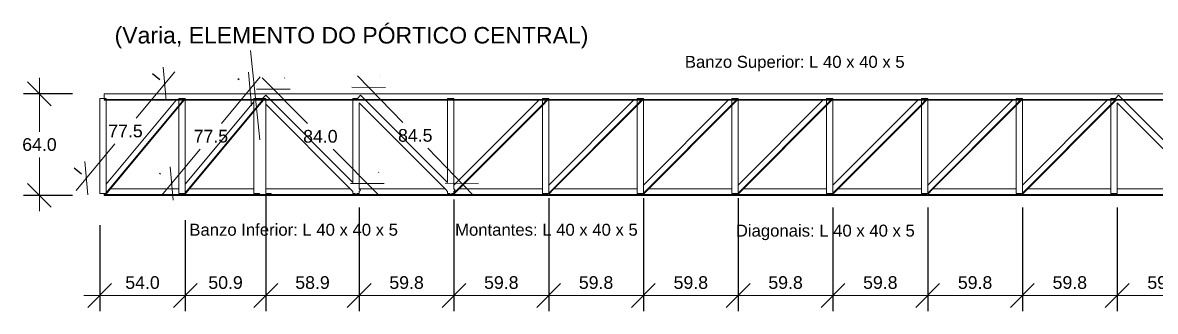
# Model space of a CAD drawing. Header units: inches. Extents: x -37 to 842, y -205 to 94.
# Drawn here: x 815.74 to 822.89, y 88.43 to 90.25 of the extents above; entities that cross this region are included whole.
import ezdxf

# ---------------------------------------------------------------- set-up
doc = ezdxf.new("R2010")
doc.units = ezdxf.units.IN
doc.header["$MEASUREMENT"] = 0
for name, color, linetype, lineweight in [('BARRAS_DE_ACO', 7, 'Continuous', 9), ('COTA_COTAS', 2, 'Continuous', 0), ('REFERENCIA_DAS_BARRAS', 2, 'Continuous', 9)]:
    doc.layers.add(name, color=color, linetype=linetype, lineweight=lineweight)
doc.styles.add('CYPETXT', font='arial.ttf', dxfattribs={"height": 0.2})
doc.styles.get("Standard").update_dxf_attribs({"font": 'arial.ttf'})
doc.dimstyles.new('UM_50.000000', dxfattribs={"dimtxt": 0.2, "dimasz": 0.15, "dimexe": 0.1, "dimexo": 0.2, "dimgap": 0.1, "dimtad": 1, "dimtih": 1, "dimtoh": 1, "dimdec": 1, "dimlfac": 50, "dimzin": 0, "dimdsep": 46, "dimtxsty": 'Standard', "dimblk": 'OBLIQUE', "dimcen": 0.09, "dimdle": 0.1, "dimclrd": 256, "dimadec": 1, "dimazin": 2, "dimtfac": 1, "dimtdec": 1, "dimtofl": 0, "dimtmove": 0, "dimatfit": 3, "dimfxl": 1, "dimtolj": 1, "dimlwd": -1, "dimarcsym": 0})

# ---------------------------------------------------------------- blocks, each defined once
blk = doc.blocks.new('_OBLIQUE')
at = {"color": 0, "linetype": 'ByBlock', "lineweight": -2}
blk.add_line((-0.5, -0.5), (0.5, 0.5), dxfattribs=at)
blk = doc.blocks.new('*D129')
at = {"layer": 'COTA_COTAS', "color": 0, "lineweight": -2, "transparency": 16777216}
for p, q in [((816.7642, 89.0059), (816.7642, 88.4321)), ((816.2242, 88.975), (816.2242, 88.4321))]:
    blk.add_line(p, q, dxfattribs=at)
at = {"layer": 'COTA_COTAS', "transparency": 16777216}
blk.add_line((816.1242, 88.5321), (816.8642, 88.5321), dxfattribs=at)
at = {"layer": 'Defpoints', "color": 0, "transparency": 16777216}
for p in [(816.7642, 89.2059), (816.2242, 89.175), (816.7642, 88.5321)]:
    blk.add_point(p, dxfattribs=at)
at = {"layer": 'COTA_COTAS', "transparency": 16777216, "xscale": 0.15, "yscale": 0.15, "zscale": 0.15, "rotation": 180}
blk.add_blockref('_OBLIQUE', (816.2242, 88.5321), dxfattribs=at)
at = {"layer": 'COTA_COTAS', "transparency": 16777216, "xscale": 0.15, "yscale": 0.15, "zscale": 0.15}
blk.add_blockref('_OBLIQUE', (816.7642, 88.5321), dxfattribs=at)
at = {"layer": 'COTA_COTAS', "color": 0, "transparency": 16777216, "insert": (816.4942, 88.613), "char_height": 0.08, "attachment_point": 5}
blk.add_mtext('\\A1;54.0', dxfattribs=at)
blk = doc.blocks.new('*D130')
at = {"layer": 'COTA_COTAS', "color": 0, "lineweight": -2, "transparency": 16777216}
for p, q in [((817.2731, 89.1583), (817.2731, 88.4321)), ((816.7642, 89.0059), (816.7642, 88.4321))]:
    blk.add_line(p, q, dxfattribs=at)
at = {"layer": 'COTA_COTAS', "transparency": 16777216}
blk.add_line((816.6642, 88.5321), (817.3731, 88.5321), dxfattribs=at)
at = {"layer": 'Defpoints', "color": 0, "transparency": 16777216}
for p in [(817.2731, 89.3583), (816.7642, 89.2059), (817.2731, 88.5321)]:
    blk.add_point(p, dxfattribs=at)
at = {"layer": 'COTA_COTAS', "transparency": 16777216, "xscale": 0.15, "yscale": 0.15, "zscale": 0.15, "rotation": 180}
blk.add_blockref('_OBLIQUE', (816.7642, 88.5321), dxfattribs=at)
at = {"layer": 'COTA_COTAS', "transparency": 16777216, "xscale": 0.15, "yscale": 0.15, "zscale": 0.15}
blk.add_blockref('_OBLIQUE', (817.2731, 88.5321), dxfattribs=at)
at = {"layer": 'COTA_COTAS', "color": 0, "transparency": 16777216, "insert": (817.0186, 88.613), "char_height": 0.08, "attachment_point": 5}
blk.add_mtext('\\A1;50.9', dxfattribs=at)
blk = doc.blocks.new('*D131')
at = {"layer": 'COTA_COTAS', "color": 0, "lineweight": -2, "transparency": 16777216}
for p, q in [((817.2731, 89.1583), (817.2731, 88.4321)), ((817.8625, 89.0868), (817.8625, 88.4321))]:
    blk.add_line(p, q, dxfattribs=at)
at = {"layer": 'COTA_COTAS', "transparency": 16777216}
blk.add_line((817.1731, 88.5321), (817.9625, 88.5321), dxfattribs=at)
at = {"layer": 'Defpoints', "color": 0, "transparency": 16777216}
for p in [(817.2731, 89.3583), (817.8625, 89.2868), (817.8625, 88.5321)]:
    blk.add_point(p, dxfattribs=at)
at = {"layer": 'COTA_COTAS', "transparency": 16777216, "xscale": 0.15, "yscale": 0.15, "zscale": 0.15, "rotation": 180}
blk.add_blockref('_OBLIQUE', (817.2731, 88.5321), dxfattribs=at)
at = {"layer": 'COTA_COTAS', "transparency": 16777216, "xscale": 0.15, "yscale": 0.15, "zscale": 0.15}
blk.add_blockref('_OBLIQUE', (817.8625, 88.5321), dxfattribs=at)
at = {"layer": 'COTA_COTAS', "color": 0, "transparency": 16777216, "insert": (817.5678, 88.613), "char_height": 0.08, "attachment_point": 5}
blk.add_mtext('\\A1;58.9', dxfattribs=at)
blk = doc.blocks.new('*D132')
at = {"layer": 'COTA_COTAS', "color": 0, "lineweight": -2, "transparency": 16777216}
for p, q in [((818.4608, 89.138), (818.4608, 88.4321)), ((817.8625, 89.0868), (817.8625, 88.4321))]:
    blk.add_line(p, q, dxfattribs=at)
at = {"layer": 'COTA_COTAS', "transparency": 16777216}
blk.add_line((817.7625, 88.5321), (818.5608, 88.5321), dxfattribs=at)
at = {"layer": 'Defpoints', "color": 0, "transparency": 16777216}
for p in [(818.4608, 89.338), (817.8625, 89.2868), (818.4608, 88.5321)]:
    blk.add_point(p, dxfattribs=at)
at = {"layer": 'COTA_COTAS', "transparency": 16777216, "xscale": 0.15, "yscale": 0.15, "zscale": 0.15, "rotation": 180}
blk.add_blockref('_OBLIQUE', (817.8625, 88.5321), dxfattribs=at)
at = {"layer": 'COTA_COTAS', "transparency": 16777216, "xscale": 0.15, "yscale": 0.15, "zscale": 0.15}
blk.add_blockref('_OBLIQUE', (818.4608, 88.5321), dxfattribs=at)
at = {"layer": 'COTA_COTAS', "color": 0, "transparency": 16777216, "insert": (818.1617, 88.613), "char_height": 0.08, "attachment_point": 5}
blk.add_mtext('\\A1;59.8', dxfattribs=at)
blk = doc.blocks.new('*D133')
at = {"layer": 'COTA_COTAS', "color": 0, "lineweight": -2, "transparency": 16777216}
for p, q in [((818.4608, 89.138), (818.4608, 88.4321)), ((819.0592, 89.1461), (819.0592, 88.4321))]:
    blk.add_line(p, q, dxfattribs=at)
at = {"layer": 'COTA_COTAS', "transparency": 16777216}
blk.add_line((818.3608, 88.5321), (819.1592, 88.5321), dxfattribs=at)
at = {"layer": 'Defpoints', "color": 0, "transparency": 16777216}
for p in [(818.4608, 89.338), (819.0592, 89.3461), (819.0592, 88.5321)]:
    blk.add_point(p, dxfattribs=at)
at = {"layer": 'COTA_COTAS', "transparency": 16777216, "xscale": 0.15, "yscale": 0.15, "zscale": 0.15, "rotation": 180}
blk.add_blockref('_OBLIQUE', (818.4608, 88.5321), dxfattribs=at)
at = {"layer": 'COTA_COTAS', "transparency": 16777216, "xscale": 0.15, "yscale": 0.15, "zscale": 0.15}
blk.add_blockref('_OBLIQUE', (819.0592, 88.5321), dxfattribs=at)
at = {"layer": 'COTA_COTAS', "color": 0, "transparency": 16777216, "insert": (818.76, 88.613), "char_height": 0.08, "attachment_point": 5}
blk.add_mtext('\\A1;59.8', dxfattribs=at)
blk = doc.blocks.new('*D134')
at = {"layer": 'COTA_COTAS', "color": 0, "lineweight": -2, "transparency": 16777216}
for p, q in [((819.0592, 89.1461), (819.0592, 88.4321)), ((819.6575, 89.1461), (819.6575, 88.4321))]:
    blk.add_line(p, q, dxfattribs=at)
at = {"layer": 'COTA_COTAS', "transparency": 16777216}
blk.add_line((818.9592, 88.5321), (819.7575, 88.5321), dxfattribs=at)
at = {"layer": 'Defpoints', "color": 0, "transparency": 16777216}
for p in [(819.0592, 89.3461), (819.6575, 89.3461), (819.6575, 88.5321)]:
    blk.add_point(p, dxfattribs=at)
at = {"layer": 'COTA_COTAS', "transparency": 16777216, "xscale": 0.15, "yscale": 0.15, "zscale": 0.15, "rotation": 180}
blk.add_blockref('_OBLIQUE', (819.0592, 88.5321), dxfattribs=at)
at = {"layer": 'COTA_COTAS', "transparency": 16777216, "xscale": 0.15, "yscale": 0.15, "zscale": 0.15}
blk.add_blockref('_OBLIQUE', (819.6575, 88.5321), dxfattribs=at)
at = {"layer": 'COTA_COTAS', "color": 0, "transparency": 16777216, "insert": (819.3583, 88.613), "char_height": 0.08, "attachment_point": 5}
blk.add_mtext('\\A1;59.8', dxfattribs=at)
blk = doc.blocks.new('*D135')
at = {"layer": 'COTA_COTAS', "color": 0, "lineweight": -2, "transparency": 16777216}
for p, q in [((819.6575, 89.1461), (819.6575, 88.4321)), ((820.2558, 89.1465), (820.2558, 88.4321))]:
    blk.add_line(p, q, dxfattribs=at)
at = {"layer": 'COTA_COTAS', "transparency": 16777216}
blk.add_line((819.5575, 88.5321), (820.3558, 88.5321), dxfattribs=at)
at = {"layer": 'Defpoints', "color": 0, "transparency": 16777216}
for p in [(819.6575, 89.3461), (820.2558, 89.3465), (820.2558, 88.5321)]:
    blk.add_point(p, dxfattribs=at)
at = {"layer": 'COTA_COTAS', "transparency": 16777216, "xscale": 0.15, "yscale": 0.15, "zscale": 0.15, "rotation": 180}
blk.add_blockref('_OBLIQUE', (819.6575, 88.5321), dxfattribs=at)
at = {"layer": 'COTA_COTAS', "transparency": 16777216, "xscale": 0.15, "yscale": 0.15, "zscale": 0.15}
blk.add_blockref('_OBLIQUE', (820.2558, 88.5321), dxfattribs=at)
at = {"layer": 'COTA_COTAS', "color": 0, "transparency": 16777216, "insert": (819.9567, 88.613), "char_height": 0.08, "attachment_point": 5}
blk.add_mtext('\\A1;59.8', dxfattribs=at)
blk = doc.blocks.new('*D136')
at = {"layer": 'COTA_COTAS', "color": 0, "lineweight": -2, "transparency": 16777216}
for p, q in [((820.2558, 89.1465), (820.2558, 88.4321)), ((820.8542, 89.0868), (820.8542, 88.4321))]:
    blk.add_line(p, q, dxfattribs=at)
at = {"layer": 'COTA_COTAS', "transparency": 16777216}
blk.add_line((820.1558, 88.5321), (820.9542, 88.5321), dxfattribs=at)
at = {"layer": 'Defpoints', "color": 0, "transparency": 16777216}
for p in [(820.2558, 89.3465), (820.8542, 89.2868), (820.8542, 88.5321)]:
    blk.add_point(p, dxfattribs=at)
at = {"layer": 'COTA_COTAS', "transparency": 16777216, "xscale": 0.15, "yscale": 0.15, "zscale": 0.15, "rotation": 180}
blk.add_blockref('_OBLIQUE', (820.2558, 88.5321), dxfattribs=at)
at = {"layer": 'COTA_COTAS', "transparency": 16777216, "xscale": 0.15, "yscale": 0.15, "zscale": 0.15}
blk.add_blockref('_OBLIQUE', (820.8542, 88.5321), dxfattribs=at)
at = {"layer": 'COTA_COTAS', "color": 0, "transparency": 16777216, "insert": (820.555, 88.613), "char_height": 0.08, "attachment_point": 5}
blk.add_mtext('\\A1;59.8', dxfattribs=at)
blk = doc.blocks.new('*D137')
at = {"layer": 'COTA_COTAS', "color": 0, "lineweight": -2, "transparency": 16777216}
for p, q in [((820.8542, 89.0868), (820.8542, 88.4321)), ((821.4525, 89.0868), (821.4525, 88.4321))]:
    blk.add_line(p, q, dxfattribs=at)
at = {"layer": 'COTA_COTAS', "transparency": 16777216}
blk.add_line((820.7542, 88.5321), (821.5525, 88.5321), dxfattribs=at)
at = {"layer": 'Defpoints', "color": 0, "transparency": 16777216}
for p in [(820.8542, 89.2868), (821.4525, 89.2868), (821.4525, 88.5321)]:
    blk.add_point(p, dxfattribs=at)
at = {"layer": 'COTA_COTAS', "transparency": 16777216, "xscale": 0.15, "yscale": 0.15, "zscale": 0.15, "rotation": 180}
blk.add_blockref('_OBLIQUE', (820.8542, 88.5321), dxfattribs=at)
at = {"layer": 'COTA_COTAS', "transparency": 16777216, "xscale": 0.15, "yscale": 0.15, "zscale": 0.15}
blk.add_blockref('_OBLIQUE', (821.4525, 88.5321), dxfattribs=at)
at = {"layer": 'COTA_COTAS', "color": 0, "transparency": 16777216, "insert": (821.1533, 88.613), "char_height": 0.08, "attachment_point": 5}
blk.add_mtext('\\A1;59.8', dxfattribs=at)
blk = doc.blocks.new('*D138')
at = {"layer": 'COTA_COTAS', "color": 0, "lineweight": -2, "transparency": 16777216}
for p, q in [((821.4525, 89.0868), (821.4525, 88.4321)), ((822.0508, 89.0868), (822.0508, 88.4321))]:
    blk.add_line(p, q, dxfattribs=at)
at = {"layer": 'COTA_COTAS', "transparency": 16777216}
blk.add_line((821.3525, 88.5321), (822.1508, 88.5321), dxfattribs=at)
at = {"layer": 'Defpoints', "color": 0, "transparency": 16777216}
for p in [(821.4525, 89.2868), (822.0508, 89.2868), (822.0508, 88.5321)]:
    blk.add_point(p, dxfattribs=at)
at = {"layer": 'COTA_COTAS', "transparency": 16777216, "xscale": 0.15, "yscale": 0.15, "zscale": 0.15, "rotation": 180}
blk.add_blockref('_OBLIQUE', (821.4525, 88.5321), dxfattribs=at)
at = {"layer": 'COTA_COTAS', "transparency": 16777216, "xscale": 0.15, "yscale": 0.15, "zscale": 0.15}
blk.add_blockref('_OBLIQUE', (822.0508, 88.5321), dxfattribs=at)
at = {"layer": 'COTA_COTAS', "color": 0, "transparency": 16777216, "insert": (821.7517, 88.613), "char_height": 0.08, "attachment_point": 5}
blk.add_mtext('\\A1;59.8', dxfattribs=at)
blk = doc.blocks.new('*D139')
at = {"layer": 'COTA_COTAS', "color": 0, "lineweight": -2, "transparency": 16777216}
for p, q in [((822.0508, 89.0868), (822.0508, 88.4321)), ((822.6492, 89.0868), (822.6492, 88.4321))]:
    blk.add_line(p, q, dxfattribs=at)
at = {"layer": 'COTA_COTAS', "transparency": 16777216}
blk.add_line((821.9508, 88.5321), (822.7492, 88.5321), dxfattribs=at)
at = {"layer": 'Defpoints', "color": 0, "transparency": 16777216}
for p in [(822.0508, 89.2868), (822.6492, 89.2868), (822.6492, 88.5321)]:
    blk.add_point(p, dxfattribs=at)
at = {"layer": 'COTA_COTAS', "transparency": 16777216, "xscale": 0.15, "yscale": 0.15, "zscale": 0.15, "rotation": 180}
blk.add_blockref('_OBLIQUE', (822.0508, 88.5321), dxfattribs=at)
at = {"layer": 'COTA_COTAS', "transparency": 16777216, "xscale": 0.15, "yscale": 0.15, "zscale": 0.15}
blk.add_blockref('_OBLIQUE', (822.6492, 88.5321), dxfattribs=at)
at = {"layer": 'COTA_COTAS', "color": 0, "transparency": 16777216, "insert": (822.35, 88.613), "char_height": 0.08, "attachment_point": 5}
blk.add_mtext('\\A1;59.8', dxfattribs=at)
blk = doc.blocks.new('*D140')
at = {"layer": 'COTA_COTAS', "color": 0, "lineweight": -2, "transparency": 16777216}
for p, q in [((822.6492, 89.0868), (822.6492, 88.4321)), ((823.2475, 89.0868), (823.2475, 88.4321))]:
    blk.add_line(p, q, dxfattribs=at)
at = {"layer": 'COTA_COTAS', "transparency": 16777216}
blk.add_line((822.5492, 88.5321), (823.3475, 88.5321), dxfattribs=at)
at = {"layer": 'Defpoints', "color": 0, "transparency": 16777216}
for p in [(822.6492, 89.2868), (823.2475, 89.2868), (823.2475, 88.5321)]:
    blk.add_point(p, dxfattribs=at)
at = {"layer": 'COTA_COTAS', "transparency": 16777216, "xscale": 0.15, "yscale": 0.15, "zscale": 0.15, "rotation": 180}
blk.add_blockref('_OBLIQUE', (822.6492, 88.5321), dxfattribs=at)
at = {"layer": 'COTA_COTAS', "transparency": 16777216, "xscale": 0.15, "yscale": 0.15, "zscale": 0.15}
blk.add_blockref('_OBLIQUE', (823.2475, 88.5321), dxfattribs=at)
at = {"layer": 'COTA_COTAS', "color": 0, "transparency": 16777216, "insert": (822.9483, 88.613), "char_height": 0.08, "attachment_point": 5}
blk.add_mtext('\\A1;59.8', dxfattribs=at)
blk = doc.blocks.new('*D169')
at = {"layer": 'COTA_COTAS', "transparency": 16777216}
for p, q in [((815.8434, 89.9034), (815.8434, 89.5642)), ((815.8434, 89.0634), (815.8434, 89.4026))]:
    blk.add_line(p, q, dxfattribs=at)
at = {"layer": 'COTA_COTAS', "color": 0, "lineweight": -2, "transparency": 16777216}
for p, q in [((816.0526, 89.8034), (815.7434, 89.8034)), ((816.0526, 89.1634), (815.7434, 89.1634))]:
    blk.add_line(p, q, dxfattribs=at)
at = {"layer": 'Defpoints', "color": 0, "transparency": 16777216}
for p in [(816.2526, 89.8034), (815.8434, 89.1634), (816.2526, 89.1634)]:
    blk.add_point(p, dxfattribs=at)
at = {"layer": 'COTA_COTAS', "transparency": 16777216, "xscale": 0.15, "yscale": 0.15, "zscale": 0.15}
for p, rotation in [((815.8434, 89.8034), 90), ((815.8434, 89.1634), 270)]:
    blk.add_blockref('_OBLIQUE', p, dxfattribs=dict(at, rotation=rotation))
at = {"layer": 'COTA_COTAS', "color": 0, "transparency": 16777216, "insert": (815.8434, 89.4834), "char_height": 0.08, "attachment_point": 5}
blk.add_mtext('\\A1;64.0', dxfattribs=at)
blk = doc.blocks.new('*D170')
at = {"layer": 'COTA_COTAS', "transparency": 16777216}
for p, q in [((816.6985, 89.9431), (816.4538, 89.6495)), ((816.0747, 89.1945), (816.3194, 89.4881))]:
    blk.add_line(p, q, dxfattribs=at)
at = {"layer": 'COTA_COTAS', "color": 0, "lineweight": -2, "transparency": 16777216}
for p, q in [((816.6044, 89.8914), (816.5577, 89.9303)), ((816.1085, 89.2964), (816.0619, 89.3353))]:
    blk.add_line(p, q, dxfattribs=at)
at = {"layer": 'Defpoints', "color": 0, "transparency": 16777216}
for p in [(816.6345, 89.8663), (816.758, 89.7634), (816.2622, 89.1684)]:
    blk.add_point(p, dxfattribs=at)
at = {"layer": 'COTA_COTAS', "transparency": 16777216, "xscale": 0.15, "yscale": 0.15, "zscale": 0.15}
for p, rotation in [((816.6345, 89.8663), 50.19461834188422), ((816.1387, 89.2713), 230.1946183418842)]:
    blk.add_blockref('_OBLIQUE', p, dxfattribs=dict(at, rotation=rotation))
at = {"layer": 'COTA_COTAS', "color": 0, "transparency": 16777216, "insert": (816.3866, 89.5688), "char_height": 0.08, "attachment_point": 5}
blk.add_mtext('\\A1;77.5', dxfattribs=at)
blk = doc.blocks.new('*D171')
at = {"layer": 'COTA_COTAS', "transparency": 16777216}
for p, q in [((817.2379, 89.9103), (816.9932, 89.6167)), ((816.6141, 89.1617), (816.8588, 89.4553))]:
    blk.add_line(p, q, dxfattribs=at)
at = {"layer": 'COTA_COTAS', "color": 0, "lineweight": -2, "transparency": 16777216}
for p, q in [((817.1044, 89.8914), (817.0971, 89.8975)), ((816.6085, 89.2964), (816.6013, 89.3025))]:
    blk.add_line(p, q, dxfattribs=at)
at = {"layer": 'Defpoints', "color": 0, "transparency": 16777216}
for p in [(817.1739, 89.8335), (817.258, 89.7634), (816.7622, 89.1684)]:
    blk.add_point(p, dxfattribs=at)
at = {"layer": 'COTA_COTAS', "transparency": 16777216, "xscale": 0.15, "yscale": 0.15, "zscale": 0.15}
for p, rotation in [((817.1739, 89.8335), 50.1946183418713), ((816.6781, 89.2385), 230.1946183418713)]:
    blk.add_blockref('_OBLIQUE', p, dxfattribs=dict(at, rotation=rotation))
at = {"layer": 'COTA_COTAS', "color": 0, "transparency": 16777216, "insert": (816.926, 89.536), "char_height": 0.08, "attachment_point": 5}
blk.add_mtext('\\A1;77.5', dxfattribs=at)
blk = doc.blocks.new('*D172')
at = {"layer": 'COTA_COTAS', "transparency": 16777216}
for p, q in [((817.2504, 89.9035), (817.5368, 89.616)), ((817.9843, 89.1668), (817.6979, 89.4543))]:
    blk.add_line(p, q, dxfattribs=at)
at = {"layer": 'COTA_COTAS', "color": 0, "lineweight": -2, "transparency": 16777216}
for p, q in [((817.3932, 89.9046), (817.3918, 89.9032)), ((817.986, 89.3096), (817.9846, 89.3082))]:
    blk.add_line(p, q, dxfattribs=at)
at = {"layer": 'Defpoints', "color": 0, "transparency": 16777216}
for p in [(817.321, 89.8326), (817.2515, 89.7634), (817.8443, 89.1684)]:
    blk.add_point(p, dxfattribs=at)
at = {"layer": 'COTA_COTAS', "transparency": 16777216, "xscale": 0.15, "yscale": 0.15, "zscale": 0.15}
for p, rotation in [((817.321, 89.8326), 134.8929124228334), ((817.9138, 89.2376), 314.8929124228334)]:
    blk.add_blockref('_OBLIQUE', p, dxfattribs=dict(at, rotation=rotation))
at = {"layer": 'COTA_COTAS', "color": 0, "transparency": 16777216, "insert": (817.6174, 89.5351), "char_height": 0.08, "attachment_point": 5}
blk.add_mtext('\\A1;84.0', dxfattribs=at)
blk = doc.blocks.new('*D173')
at = {"layer": 'COTA_COTAS', "transparency": 16777216}
for p, q in [((817.8527, 89.9161), (818.1382, 89.6219)), ((818.5805, 89.166), (818.2951, 89.4602))]:
    blk.add_line(p, q, dxfattribs=at)
at = {"layer": 'COTA_COTAS', "color": 0, "lineweight": -2, "transparency": 16777216}
for p, q in [((817.9944, 89.9143), (817.9941, 89.914)), ((818.583, 89.3077), (818.5827, 89.3074))]:
    blk.add_line(p, q, dxfattribs=at)
at = {"layer": 'Defpoints', "color": 0, "transparency": 16777216}
for p in [(817.8509, 89.775), (818.5109, 89.2377), (818.4394, 89.1684)]:
    blk.add_point(p, dxfattribs=at)
at = {"layer": 'COTA_COTAS', "transparency": 16777216, "xscale": 0.15, "yscale": 0.15, "zscale": 0.15}
for p, rotation in [((817.9224, 89.8443), 134.1337713450901), ((818.5109, 89.2377), 314.1337713450901)]:
    blk.add_blockref('_OBLIQUE', p, dxfattribs=dict(at, rotation=rotation))
at = {"layer": 'COTA_COTAS', "color": 0, "transparency": 16777216, "insert": (818.2166, 89.541), "char_height": 0.08, "attachment_point": 5}
blk.add_mtext('\\A1;84.5', dxfattribs=at)

msp = doc.modelspace()

# ---------------------------------------------------------------- linework, layer by layer
at = {"layer": 'BARRAS_DE_ACO'}
for p, q in [((816.2242, 89.175), (816.2242, 89.775)), ((816.2526, 89.775), (816.2242, 89.775)), ((816.2526, 89.8034), (839.7926, 89.8034)), ((816.2526, 89.8034), (816.2526, 89.775)), ((816.2526, 89.775), (816.2642, 89.775)), ((816.2526, 89.7684), (816.2526, 89.7634)), ((816.2526, 89.7684), (816.2642, 89.7684)), ((816.2642, 89.775), (816.2642, 89.7684)), ((816.7101, 89.7684), (816.2642, 89.7684)), ((816.7208, 89.7684), (816.7101, 89.7684)), ((816.7208, 89.7684), (816.7242, 89.7684)), ((816.7242, 89.775), (816.7526, 89.775)), ((816.7242, 89.7684), (816.7242, 89.775)), ((816.7423, 89.7684), (816.7242, 89.7684)), ((816.7557, 89.7684), (816.7423, 89.7684)), ((816.7526, 89.775), (816.7642, 89.775)), ((816.7576, 89.7708), (816.7557, 89.7684)), ((816.7605, 89.7684), (816.7576, 89.7708)), ((816.7605, 89.7684), (816.7642, 89.7684)), ((816.7642, 89.775), (816.7642, 89.7684)), ((816.7642, 89.7684), (817.1981, 89.7684)), ((817.2526, 89.775), (817.1981, 89.775)), ((817.1981, 89.775), (817.1981, 89.7684)), ((817.2557, 89.7684), (817.1981, 89.7684)), ((817.2526, 89.775), (817.2727, 89.795)), ((817.2576, 89.7708), (817.2557, 89.7684)), ((817.2605, 89.7684), (817.2576, 89.7708)), ((817.2605, 89.7684), (817.2731, 89.7684)), ((817.2993, 89.7684), (817.8225, 89.7684)), ((817.8225, 89.775), (817.8509, 89.775)), ((817.8225, 89.7684), (817.8225, 89.775)), ((817.8225, 89.7684), (817.8976, 89.7684)), ((817.871, 89.795), (817.8509, 89.775)), ((817.871, 89.795), (817.8976, 89.7684)), ((817.8976, 89.7684), (818.4208, 89.7684)), ((818.4208, 89.775), (818.4608, 89.775)), ((818.4208, 89.7684), (818.4208, 89.775)), ((818.4208, 89.7684), (818.4608, 89.7684)), ((818.4608, 89.7684), (818.4608, 89.775)), ((819.0192, 89.7684), (818.4608, 89.7684)), ((819.0592, 89.775), (819.0192, 89.775)), ((819.0192, 89.7684), (819.0192, 89.775)), ((819.0192, 89.7684), (819.0503, 89.7684)), ((819.0503, 89.7684), (819.0522, 89.7703)), ((819.0522, 89.7703), (819.0542, 89.7684)), ((819.0542, 89.7684), (819.0592, 89.7684)), ((819.0592, 89.7684), (819.0592, 89.775)), ((819.6175, 89.775), (819.6575, 89.775)), ((819.6487, 89.7684), (819.6175, 89.7684)), ((819.6506, 89.7703), (819.6487, 89.7684)), ((819.6525, 89.7684), (819.6506, 89.7703)), ((820.2558, 89.775), (820.2158, 89.775)), ((820.247, 89.7684), (820.2158, 89.7684)), ((820.2489, 89.7703), (820.247, 89.7684)), ((820.2489, 89.7703), (820.2509, 89.7684)), ((820.8142, 89.775), (820.8142, 89.7684)), ((820.8542, 89.775), (820.8142, 89.775)), ((820.8472, 89.7703), (820.8453, 89.7684)), ((820.8472, 89.7703), (820.8492, 89.7684)), ((820.8542, 89.7684), (820.8492, 89.7684)), ((821.4125, 89.775), (821.4125, 89.7684)), ((821.4525, 89.775), (821.4125, 89.775)), ((821.4475, 89.7684), (821.4456, 89.7703)), ((821.4525, 89.7684), (821.4475, 89.7684)), ((821.4525, 89.775), (821.4525, 89.7684)), ((822.0108, 89.7684), (821.4525, 89.7684)), ((822.0108, 89.775), (822.0108, 89.7684)), ((822.0508, 89.775), (822.0108, 89.775)), ((822.042, 89.7684), (822.0108, 89.7684)), ((822.042, 89.7684), (822.0439, 89.7703)), ((822.0439, 89.7703), (822.0459, 89.7684)), ((822.0508, 89.7684), (822.0459, 89.7684)), ((822.0508, 89.775), (822.0508, 89.7684)), ((822.6092, 89.7684), (822.0508, 89.7684)), ((822.6092, 89.775), (822.6092, 89.7684)), ((822.6376, 89.775), (822.6092, 89.775)), ((822.6092, 89.7684), (822.6403, 89.7684)), ((822.6577, 89.795), (822.6376, 89.775)), ((822.6422, 89.7703), (822.6403, 89.7684)), ((822.6422, 89.7703), (822.6442, 89.7684)), ((822.6843, 89.7684), (822.6442, 89.7684)), ((822.6577, 89.795), (822.6843, 89.7684)), ((823.2075, 89.7684), (822.6843, 89.7684)), ((816.2526, 89.7634), (816.2642, 89.7634)), ((816.7242, 89.7306), (816.2642, 89.1786)), ((816.7059, 89.7634), (816.7242, 89.7634)), ((816.7242, 89.7228), (816.758, 89.7634)), ((816.7515, 89.7634), (816.7242, 89.7306)), ((816.7242, 89.7634), (816.7242, 89.7306)), ((816.7242, 89.7634), (816.7515, 89.7634)), ((816.7642, 89.7634), (816.758, 89.7634)), ((816.7642, 89.7634), (817.1981, 89.7634)), ((816.7642, 89.7634), (816.7642, 89.2333)), ((817.1981, 89.6993), (816.7642, 89.1786)), ((817.1981, 89.7634), (817.2515, 89.7634)), ((817.1981, 89.7634), (817.1981, 89.754)), ((817.258, 89.7634), (817.1981, 89.6915)), ((817.258, 89.7634), (817.2731, 89.7634)), ((817.2731, 89.7634), (817.3043, 89.7634)), ((817.2731, 89.7634), (817.2731, 89.738)), ((817.2731, 89.738), (817.2731, 89.2034)), ((817.2731, 89.738), (817.8062, 89.2034)), ((817.3043, 89.7634), (817.8225, 89.7634)), ((817.8225, 89.2437), (817.3043, 89.7634)), ((817.8225, 89.2437), (817.8225, 89.7634)), ((817.8225, 89.7634), (817.9026, 89.7634)), ((817.8625, 89.2036), (817.8625, 89.7469)), ((817.8625, 89.7469), (818.4045, 89.2034)), ((817.9026, 89.7634), (818.4208, 89.7634)), ((818.4208, 89.2437), (817.9026, 89.7634)), ((818.4208, 89.7634), (818.4608, 89.7634)), ((818.4208, 89.7634), (818.4208, 89.2437)), ((818.9959, 89.7634), (818.4608, 89.7634)), ((818.9959, 89.7634), (818.4608, 89.2268)), ((818.4608, 89.1773), (819.0192, 89.7372)), ((818.4939, 89.2034), (819.0192, 89.7301)), ((819.0192, 89.7301), (819.0524, 89.7634)), ((819.0453, 89.7634), (819.0192, 89.7634)), ((819.0453, 89.7634), (819.0192, 89.7372)), ((819.0192, 89.7301), (819.0192, 89.2034)), ((819.0592, 89.1773), (819.6175, 89.7372)), ((819.0923, 89.2034), (819.6175, 89.7301)), ((819.6437, 89.7634), (819.6175, 89.7372)), ((819.6507, 89.7634), (819.6175, 89.7301)), ((819.6175, 89.7634), (819.6437, 89.7634)), ((819.6175, 89.2034), (819.6175, 89.7301)), ((819.6575, 89.7634), (819.6507, 89.7634)), ((819.6575, 89.2268), (820.1926, 89.7634)), ((819.6575, 89.7634), (819.6575, 89.2268)), ((819.6575, 89.7634), (820.1926, 89.7634)), ((819.6575, 89.1773), (820.2158, 89.7372)), ((819.6906, 89.2034), (820.2158, 89.7301)), ((820.242, 89.7634), (820.2158, 89.7372)), ((820.2491, 89.7634), (820.2158, 89.7301)), ((820.2158, 89.7634), (820.242, 89.7634)), ((820.2558, 89.7634), (820.2491, 89.7634)), ((820.2558, 89.7634), (820.2558, 89.2268)), ((820.7909, 89.7634), (820.2558, 89.2268)), ((820.2558, 89.7634), (820.7909, 89.7634)), ((820.8142, 89.7372), (820.2558, 89.1773)), ((820.2889, 89.2034), (820.8142, 89.7301)), ((820.8403, 89.7634), (820.8142, 89.7372)), ((820.8142, 89.7301), (820.8474, 89.7634)), ((820.8142, 89.7634), (820.8403, 89.7634)), ((820.8474, 89.7634), (820.8542, 89.7634)), ((820.8542, 89.2268), (820.8542, 89.7634)), ((820.8542, 89.1773), (821.4125, 89.7372)), ((820.8873, 89.2034), (821.4125, 89.7301)), ((821.3892, 89.7634), (821.4125, 89.7634)), ((821.4125, 89.7301), (821.4457, 89.7634)), ((821.4387, 89.7634), (821.4125, 89.7372)), ((821.4125, 89.7634), (821.4125, 89.7372)), ((821.4125, 89.7634), (821.4387, 89.7634)), ((821.4125, 89.7301), (821.4125, 89.2034)), ((821.4457, 89.7634), (821.4525, 89.7634)), ((821.4525, 89.2268), (821.4525, 89.7634)), ((821.4525, 89.1773), (822.0108, 89.7372)), ((821.4856, 89.2034), (822.0108, 89.7301)), ((821.9876, 89.7634), (822.0108, 89.7634)), ((822.0108, 89.7301), (822.0441, 89.7634)), ((822.0108, 89.7634), (822.037, 89.7634)), ((822.0108, 89.2034), (822.0108, 89.7301)), ((822.0508, 89.7634), (822.0441, 89.7634)), ((822.0508, 89.2268), (822.0508, 89.7634)), ((822.0508, 89.1773), (822.6092, 89.7372)), ((822.0839, 89.2034), (822.6092, 89.7301)), ((822.5859, 89.7634), (822.6092, 89.7634)), ((822.6092, 89.7301), (822.6424, 89.7634)), ((822.6353, 89.7634), (822.6092, 89.7372)), ((822.6092, 89.7634), (822.6092, 89.7372)), ((822.6092, 89.7634), (822.6353, 89.7634)), ((822.6424, 89.7634), (822.6893, 89.7634)), ((822.6492, 89.7469), (823.1912, 89.2034)), ((822.6492, 89.2034), (822.6492, 89.7469)), ((816.7913, 89.2034), (817.1981, 89.6915)), ((816.2913, 89.2034), (816.2622, 89.1684)), ((816.2642, 89.1786), (816.2642, 89.2333)), ((816.7242, 89.2034), (816.7242, 89.175)), ((816.7913, 89.2034), (816.7622, 89.1684)), ((817.1981, 89.2034), (816.7913, 89.2034)), ((817.2731, 89.2034), (817.2731, 89.175)), ((817.2731, 89.2034), (817.8062, 89.2034)), ((817.871, 89.195), (817.8625, 89.1866)), ((817.8627, 89.2034), (818.4045, 89.2034)), ((818.4939, 89.2034), (818.459, 89.1684)), ((818.4608, 89.2036), (818.4694, 89.195)), ((818.4608, 89.1866), (818.4694, 89.195)), ((818.4939, 89.2034), (819.0192, 89.2034)), ((819.0192, 89.2034), (819.0192, 89.175)), ((819.0574, 89.1684), (819.0923, 89.2034)), ((819.0592, 89.2268), (819.0592, 89.1773)), ((819.6175, 89.2034), (819.0923, 89.2034)), ((819.6175, 89.175), (819.6175, 89.2034)), ((819.6557, 89.1684), (819.6906, 89.2034)), ((819.6575, 89.2268), (819.6575, 89.1773)), ((820.2158, 89.2034), (819.6906, 89.2034)), ((820.2889, 89.2034), (820.254, 89.1684)), ((820.2558, 89.1773), (820.2558, 89.2268)), ((820.2889, 89.2034), (820.8142, 89.2034)), ((820.8524, 89.1684), (820.8873, 89.2034)), ((820.8542, 89.2268), (820.8542, 89.1773)), ((821.4125, 89.2034), (820.8873, 89.2034)), ((821.4125, 89.2034), (821.4125, 89.175)), ((821.4856, 89.2034), (821.4507, 89.1684)), ((821.4525, 89.2268), (821.4525, 89.1773)), ((822.049, 89.1684), (822.0839, 89.2034)), ((822.0508, 89.2268), (822.0508, 89.1773)), ((822.6092, 89.2034), (822.0839, 89.2034)), ((822.6492, 89.175), (822.6492, 89.2034)), ((822.6492, 89.2034), (823.1912, 89.2034)), ((816.2242, 89.175), (816.2526, 89.175)), ((817.2321, 89.1634), (816.2526, 89.1634)), ((816.2576, 89.1708), (816.2612, 89.175)), ((816.2622, 89.1684), (816.7605, 89.1684)), ((816.7242, 89.175), (816.7612, 89.175)), ((816.7612, 89.175), (816.7576, 89.1708)), ((816.7605, 89.1684), (816.7576, 89.1708)), ((816.7612, 89.175), (816.7642, 89.1786)), ((817.2321, 89.1684), (816.7622, 89.1684)), ((817.3071, 89.1684), (817.2321, 89.1684)), ((817.2321, 89.1634), (817.3071, 89.1634)), ((817.3071, 89.175), (817.2731, 89.175)), ((817.3071, 89.1684), (817.3071, 89.175)), ((817.3071, 89.1684), (817.8411, 89.1684)), ((825.6194, 89.1634), (817.3071, 89.1634)), ((817.8225, 89.175), (817.8345, 89.175)), ((817.8345, 89.175), (817.8411, 89.1684)), ((817.8411, 89.1684), (817.8443, 89.1684)), ((817.8443, 89.1684), (818.4394, 89.1684)), ((817.8625, 89.1866), (817.8625, 89.175)), ((818.4208, 89.175), (818.4329, 89.175)), ((818.4329, 89.175), (818.4394, 89.1684)), ((818.4426, 89.1684), (818.4394, 89.1684)), ((818.4426, 89.1684), (818.4492, 89.175)), ((818.4586, 89.175), (818.4539, 89.1703)), ((818.459, 89.1684), (819.0542, 89.1684)), ((818.4608, 89.1773), (818.4608, 89.1866)), ((819.0192, 89.175), (819.0569, 89.175)), ((819.0569, 89.175), (819.0522, 89.1703)), ((819.0542, 89.1684), (819.0522, 89.1703)), ((819.0569, 89.175), (819.0592, 89.1773)), ((819.6175, 89.175), (819.6552, 89.175)), ((819.6552, 89.175), (819.6506, 89.1703)), ((819.6552, 89.175), (819.6575, 89.1773)), ((819.6557, 89.1684), (820.2509, 89.1684)), ((820.2158, 89.175), (820.2536, 89.175)), ((820.2536, 89.175), (820.2489, 89.1703)), ((820.2509, 89.1684), (820.2489, 89.1703)), ((820.2536, 89.175), (820.2558, 89.1773)), ((820.254, 89.1684), (820.8492, 89.1684)), ((820.8142, 89.175), (820.8519, 89.175)), ((820.8519, 89.175), (820.8472, 89.1703)), ((820.8492, 89.1684), (820.8472, 89.1703)), ((820.8519, 89.175), (820.8542, 89.1773)), ((820.8524, 89.1684), (821.4475, 89.1684)), ((821.4125, 89.175), (821.4502, 89.175)), ((821.4475, 89.1684), (821.4456, 89.1703)), ((821.4507, 89.1684), (822.0459, 89.1684)), ((822.0486, 89.175), (822.0108, 89.175)), ((822.0486, 89.175), (822.0439, 89.1703)), ((822.0459, 89.1684), (822.0439, 89.1703)), ((822.0508, 89.1773), (822.0486, 89.175)), ((822.049, 89.1684), (823.2261, 89.1684)), ((822.6092, 89.175), (822.6492, 89.175))]:
    msp.add_line(p, q, dxfattribs=at)
for points in [[(817.2731, 89.7684), (817.2731, 89.775), (817.2526, 89.775)], [(817.2731, 89.7684), (817.2993, 89.7684), (817.2727, 89.795)], [(819.6175, 89.775), (819.6175, 89.7684), (819.0592, 89.7684)], [(819.6525, 89.7684), (819.6575, 89.7684), (819.6575, 89.775)], [(819.6575, 89.7684), (820.2158, 89.7684), (820.2158, 89.775)], [(820.2509, 89.7684), (820.2558, 89.7684), (820.2558, 89.775)], [(820.8453, 89.7684), (820.8142, 89.7684), (820.2558, 89.7684)], [(820.8542, 89.775), (820.8542, 89.7684), (821.4125, 89.7684)], [(821.4456, 89.7703), (821.4437, 89.7684), (821.4125, 89.7684)], [(817.1981, 89.754), (816.7642, 89.2333), (816.7642, 89.1786)], [(817.1981, 89.754), (817.1981, 89.6993), (817.2515, 89.7634)], [(818.4608, 89.2036), (818.4608, 89.2268), (818.4608, 89.7634)], [(819.0192, 89.7372), (819.0192, 89.7634), (818.9959, 89.7634)], [(819.0592, 89.2268), (819.0592, 89.7634), (819.0524, 89.7634)], [(819.0592, 89.7634), (819.5942, 89.7634), (819.0592, 89.2268)], [(819.6175, 89.7372), (819.6175, 89.7634), (819.5942, 89.7634)], [(820.2158, 89.7372), (820.2158, 89.7634), (820.1926, 89.7634)], [(820.2158, 89.175), (820.2158, 89.2034), (820.2158, 89.7301)], [(820.8142, 89.7372), (820.8142, 89.7634), (820.7909, 89.7634)], [(820.8142, 89.175), (820.8142, 89.2034), (820.8142, 89.7301)], [(820.8542, 89.2268), (821.3892, 89.7634), (820.8542, 89.7634)], [(821.4525, 89.2268), (821.9876, 89.7634), (821.4525, 89.7634)], [(822.0108, 89.7634), (822.0108, 89.7372), (822.037, 89.7634)], [(822.0508, 89.2268), (822.5859, 89.7634), (822.0508, 89.7634)], [(822.6092, 89.7301), (822.6092, 89.2034), (822.6092, 89.175)], [(823.2075, 89.7634), (822.6893, 89.7634), (823.2075, 89.2437)], [(817.1981, 89.6915), (817.1981, 89.2034), (817.1981, 89.175), (817.2321, 89.175), (817.2321, 89.1684)], [(817.8225, 89.175), (817.8225, 89.1871), (817.8062, 89.2034)], [(817.871, 89.195), (817.8627, 89.2034), (817.8625, 89.2036)], [(818.4208, 89.175), (818.4208, 89.187), (818.4045, 89.2034)], [(821.4856, 89.2034), (822.0108, 89.2034), (822.0108, 89.175)], [(816.2526, 89.175), (816.2612, 89.175), (816.2642, 89.1786)], [(816.2526, 89.1634), (816.2526, 89.1684), (816.2526, 89.175)], [(816.2576, 89.1708), (816.2605, 89.1684), (816.2526, 89.1684)], [(817.8443, 89.1684), (817.8509, 89.175), (817.8625, 89.175)], [(818.4426, 89.1684), (818.4559, 89.1684), (818.4539, 89.1703)], [(818.4492, 89.175), (818.4586, 89.175), (818.4608, 89.1773)], [(819.0574, 89.1684), (819.6525, 89.1684), (819.6506, 89.1703)], [(821.4525, 89.1773), (821.4502, 89.175), (821.4456, 89.1703)]]:
    msp.add_lwpolyline(points, dxfattribs=at)
for points in [[(816.2642, 89.7634), (816.2642, 89.2333), (816.7059, 89.7634), (816.2642, 89.7634)], [(816.7242, 89.2034), (816.7242, 89.7228), (816.2913, 89.2034), (816.7242, 89.2034)]]:
    msp.add_lwpolyline(points, close=True, dxfattribs=at)
at = {"layer": 'COTA_COTAS'}
msp.add_line((817.2343, 89.5141), (817.1757, 90.0758), dxfattribs=at)

# ---------------------------------------------------------------- texts
at = {"layer": 'REFERENCIA_DAS_BARRAS', "style": 'CYPETXT'}
for s, p in [('Banzo Superior: L 40 x 40 x 5', (819.9191, 89.9675)), ('Banzo Inferior: L 40 x 40 x 5', (816.7899, 88.9088)), ('Montantes: L 40 x 40 x 5', (818.4682, 88.9088)), ('Diagonais: L 40 x 40 x 5', (820.2409, 88.9032))]:
    msp.add_text(s, height=0.0754, dxfattribs=at).set_placement(p)
at = {"layer": 'REFERENCIA_DAS_BARRAS', "insert": (817.8139, 90.1574), "char_height": 0.10391, "attachment_point": 5}
msp.add_mtext('(Varia, ELEMENTO DO PÓRTICO CENTRAL)', dxfattribs=at)

# ---------------------------------------------------------------- dimensions: what is measured, and where the dimension line sits
at = {"layer": 'COTA_COTAS'}
for p1, p2, distance, picture, middle in [((816.26218, 89.1684), (816.75801, 89.7634), 0.16074, '*D170', (816.3866, 89.5688)), ((816.76218, 89.1684), (817.25801, 89.7634), 0.10947, '*D171', (816.92599, 89.53598)), ((817.8509, 89.775), (818.4394, 89.1684), 0.0996, '*D173', (818.2166, 89.541)), ((817.8443, 89.1684), (817.2515, 89.7634), -0.0981, '*D172', (817.6174, 89.5351))]:
    dim = msp.add_aligned_dim(p1=p1, p2=p2, distance=distance, dimstyle='UM_50.000000', override={"dimtxt": 0.08, "dimgap": 0.04, "dimlfac": 100, "dimtmove": 1}, dxfattribs=at)
    dim.commit()
    dim.dimension.update_dxf_attribs({"geometry": picture, "text_midpoint": middle})
dim = msp.add_linear_dim(base=(815.8434, 89.1634), p1=(816.2526, 89.8034), p2=(816.2526, 89.1634), angle=90, dimstyle='UM_50.000000', override={"dimtxt": 0.08, "dimgap": 0.04, "dimlfac": 100, "dimtmove": 1}, dxfattribs=at)
dim.commit()
dim.dimension.update_dxf_attribs({"geometry": '*D169', "text_midpoint": (815.8434, 89.4834)})
for base, p1, p2, picture, middle in [((817.2731, 88.5321), (816.7642, 89.2059), (817.2731, 89.3583), '*D130', (817.0186, 88.613)), ((817.8625, 88.5321), (817.2731, 89.3583), (817.8625, 89.2868), '*D131', (817.5678, 88.613)), ((818.4608, 88.5321), (817.8625, 89.2868), (818.4608, 89.338), '*D132', (818.1617, 88.613)), ((819.0592, 88.5321), (818.4608, 89.338), (819.0592, 89.3461), '*D133', (818.76, 88.613)), ((819.6575, 88.5321), (819.0592, 89.3461), (819.6575, 89.3461), '*D134', (819.3583, 88.613)), ((820.2558, 88.5321), (819.6575, 89.3461), (820.2558, 89.3465), '*D135', (819.9567, 88.613)), ((820.8542, 88.5321), (820.2558, 89.3465), (820.8542, 89.2868), '*D136', (820.555, 88.613)), ((821.4525, 88.5321), (820.8542, 89.2868), (821.4525, 89.2868), '*D137', (821.1533, 88.613)), ((822.0508, 88.5321), (821.4525, 89.2868), (822.0508, 89.2868), '*D138', (821.7517, 88.613)), ((822.6492, 88.5321), (822.0508, 89.2868), (822.6492, 89.2868), '*D139', (822.35, 88.613)), ((823.2475, 88.5321), (822.6492, 89.2868), (823.2475, 89.2868), '*D140', (822.9483, 88.613)), ((816.7642, 88.5321), (816.2242, 89.175), (816.7642, 89.2059), '*D129', (816.4942, 88.613))]:
    dim = msp.add_linear_dim(base=base, p1=p1, p2=p2, dimstyle='UM_50.000000', override={"dimtxt": 0.08, "dimgap": 0.04, "dimlfac": 100, "dimtmove": 1}, dxfattribs=at)
    dim.commit()
    dim.dimension.update_dxf_attribs({"geometry": picture, "text_midpoint": middle})

doc.saveas('drawing.dxf')
